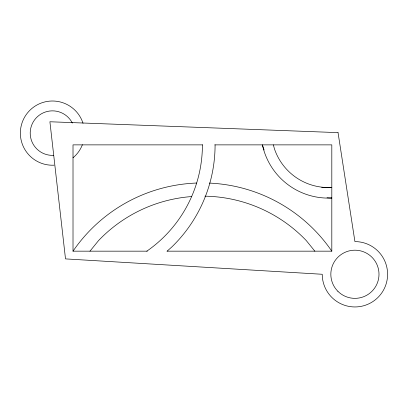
<?xml version="1.0" encoding="UTF-8"?>
<svg xmlns="http://www.w3.org/2000/svg" width="408" height="408" viewBox="0 0 408 408"><rect width="100%" height="100%" fill="white"/><g stroke="black" fill="none" stroke-linecap="round" stroke-linejoin="round"><path stroke-width="0.61" d="M89.964 251.165L98.527 240.603A143.611 143.611 0 0 1 191.75 196.544M167.107 251.165L171.661 247.11A142.071 142.071 0 0 0 215.082 144.871M202.659 144.871L73.012 144.871L73.012 251.165L147.303 251.165M214.736 144.871L331.811 144.871L331.811 251.165L167.05 251.165M331.811 187.466L322.912 187.466A56.967 56.967 0 0 1 321.703 187.517M314.854 251.165L306.296 240.603A143.611 143.611 0 0 0 204.913 196.171M273.35 144.871L274.518 149.068A56.967 56.967 0 0 0 331.276 187.466M202.409 144.871A129.397 129.397 0 0 1 146.814 251.165M73.012 251.165A156.82 156.82 0 0 1 196.717 183.039M209.375 183.09A156.82 156.82 0 0 1 331.811 251.165M327.022 197.752A74.2 74.2 0 0 0 331.811 198.018A67.534 67.534 0 0 1 262.4 144.871A74.2 74.2 0 0 0 264.114 149.986M82.406 144.713A32.105 32.105 0 0 1 73.032 157.774M54.05 165.184A32.105 32.105 0 0 1 20.66 137.486A32.105 32.105 0 0 1 45.344 101.806A32.105 32.105 0 0 1 83.033 123.287M53.565 155.351A22.261 22.261 0 0 1 30.605 137.297A22.261 22.261 0 0 1 45.288 112.042A22.261 22.261 0 0 1 72.333 123.068M338.048 132.626L49.904 121.763L65.509 258.896L322.238 274.273A32.681 32.681 0 0 0 354.919 306.954A32.681 32.681 0 0 0 387.6 274.273A32.681 32.681 0 0 0 354.919 241.592L338.048 132.626M337.89 291.302A24.082 24.082 0 0 0 378.18 280.505A24.082 24.082 0 0 0 348.687 251.012A24.082 24.082 0 0 0 337.89 291.302"/></g></svg>
